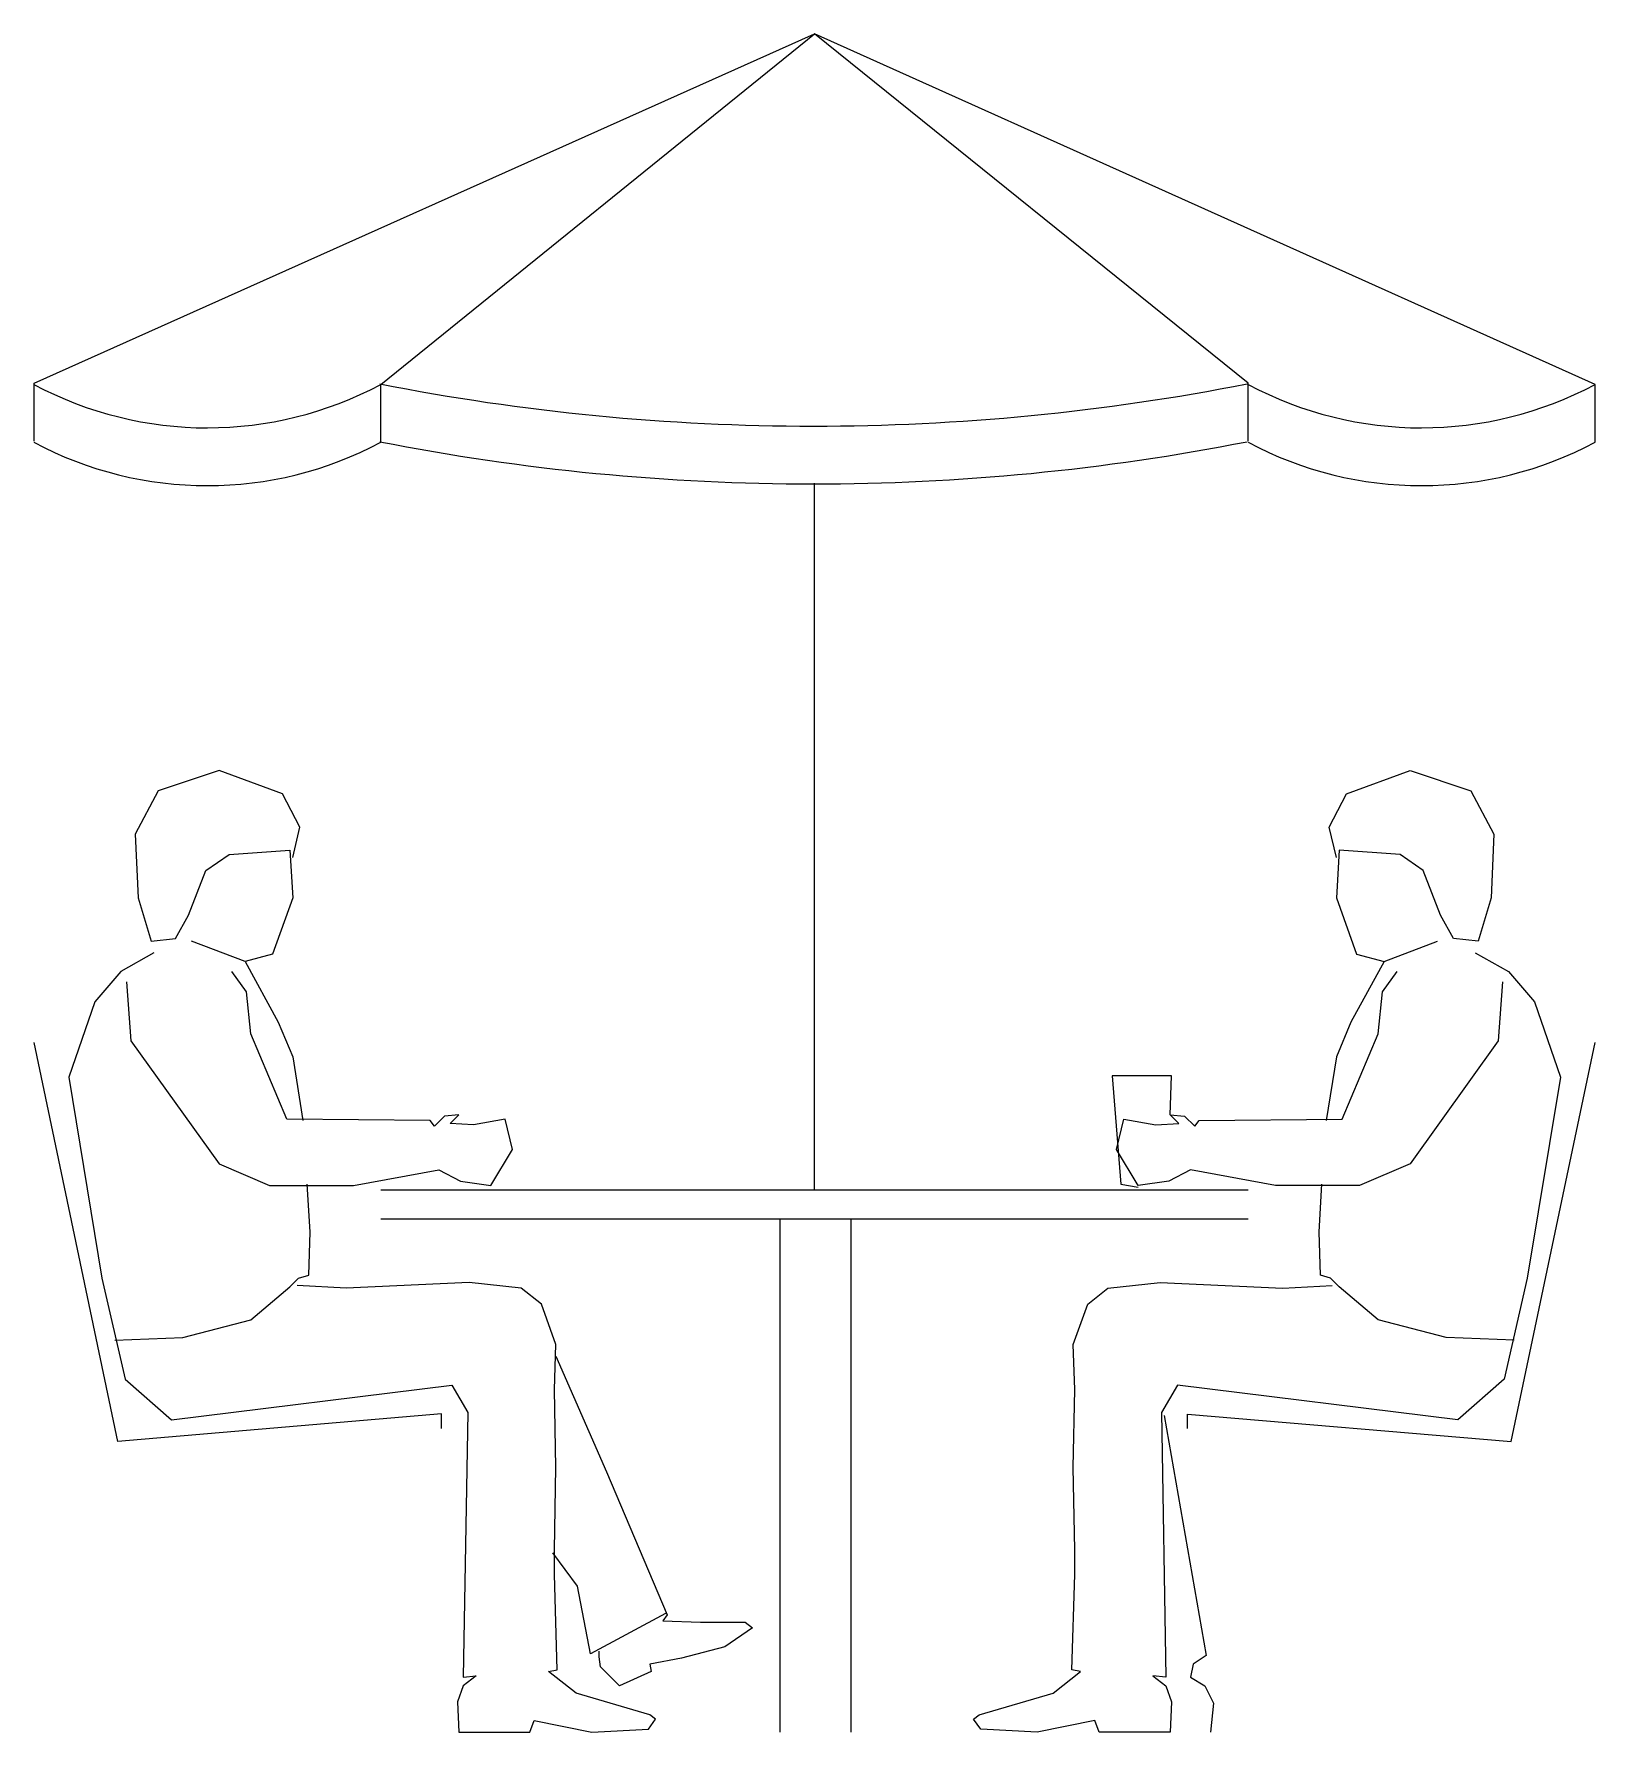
# Model space of a CAD drawing. Header units: millimetres. Extents: x -1582.88 to -1581, y 1770.02 to 1772.07.
import ezdxf

# ---------------------------------------------------------------- set-up
doc = ezdxf.new("R2010")
doc.units = ezdxf.units.MM
doc.header["$LTSCALE"] = 10
doc.layers.add('Humanos', color=2, linetype='Continuous')

msp = doc.modelspace()

# ---------------------------------------------------------------- linework, layer by layer
at = {"layer": 'Humanos'}
for p, q in [((-1582.8787, 1771.6475), (-1581.9392, 1772.0679)), ((-1582.4612, 1771.6461), (-1581.9392, 1772.0679)), ((-1580.9996, 1771.6461), (-1581.9392, 1772.0679)), ((-1581.4172, 1771.6475), (-1581.9392, 1772.0679)), ((-1582.8787, 1771.5779), (-1582.8787, 1771.6475)), ((-1582.4612, 1771.5765), (-1582.4612, 1771.6461)), ((-1581.4172, 1771.5779), (-1581.4172, 1771.6475)), ((-1580.9996, 1771.5765), (-1580.9996, 1771.6461)), ((-1581.9391, 1770.6766), (-1581.9391, 1771.5274)), ((-1582.656, 1771.1812), (-1582.7291, 1771.1568)), ((-1582.5795, 1771.1533), (-1582.656, 1771.1812)), ((-1581.2988, 1771.1533), (-1581.2223, 1771.1812)), ((-1581.2223, 1771.1812), (-1581.1492, 1771.1568)), ((-1582.7291, 1771.1568), (-1582.7569, 1771.1046)), ((-1582.5586, 1771.1133), (-1582.5795, 1771.1533)), ((-1581.3197, 1771.1133), (-1581.2988, 1771.1533)), ((-1581.1492, 1771.1568), (-1581.1213, 1771.1046)), ((-1582.7569, 1771.1046), (-1582.7535, 1771.028)), ((-1582.5673, 1771.0768), (-1582.5586, 1771.1133)), ((-1581.311, 1771.0768), (-1581.3197, 1771.1133)), ((-1581.1213, 1771.1046), (-1581.1248, 1771.028)), ((-1582.6717, 1771.0611), (-1582.6438, 1771.0802)), ((-1582.6438, 1771.0802), (-1582.5708, 1771.0855)), ((-1582.5708, 1771.0855), (-1582.5673, 1771.028)), ((-1581.3075, 1771.0855), (-1581.311, 1771.028)), ((-1581.2344, 1771.0802), (-1581.3075, 1771.0855)), ((-1581.2066, 1771.0611), (-1581.2344, 1771.0802)), ((-1582.6926, 1771.0072), (-1582.6717, 1771.0611)), ((-1581.1857, 1771.0072), (-1581.2066, 1771.0611)), ((-1582.7535, 1771.028), (-1582.7378, 1770.9758)), ((-1582.5673, 1771.028), (-1582.5916, 1770.9602)), ((-1581.311, 1771.028), (-1581.2866, 1770.9602)), ((-1581.1248, 1771.028), (-1581.1405, 1770.9758)), ((-1582.7082, 1770.9793), (-1582.6926, 1771.0072)), ((-1581.1701, 1770.9793), (-1581.1857, 1771.0072)), ((-1582.7378, 1770.9758), (-1582.7082, 1770.9793)), ((-1581.1405, 1770.9758), (-1581.1701, 1770.9793)), ((-1582.7343, 1770.9619), (-1582.7743, 1770.9393)), ((-1582.6247, 1770.9515), (-1582.6891, 1770.9758)), ((-1582.5916, 1770.9602), (-1582.6247, 1770.9515)), ((-1581.2866, 1770.9602), (-1581.2536, 1770.9515)), ((-1581.2536, 1770.9515), (-1581.1892, 1770.9758)), ((-1581.144, 1770.9619), (-1581.1039, 1770.9393)), ((-1582.7743, 1770.9393), (-1582.8057, 1770.9028)), ((-1582.623, 1770.9149), (-1582.6404, 1770.9393)), ((-1582.6247, 1770.9515), (-1582.5847, 1770.8784)), ((-1581.2536, 1770.9515), (-1581.2936, 1770.8784)), ((-1581.2553, 1770.9149), (-1581.2379, 1770.9393)), ((-1581.1039, 1770.9393), (-1581.0726, 1770.9028)), ((-1582.7674, 1770.9271), (-1582.7622, 1770.8558)), ((-1581.1109, 1770.9271), (-1581.1161, 1770.8558)), ((-1582.8057, 1770.9028), (-1582.837, 1770.8123)), ((-1582.6177, 1770.8645), (-1582.623, 1770.9149)), ((-1581.2605, 1770.8645), (-1581.2553, 1770.9149)), ((-1581.0726, 1770.9028), (-1581.0413, 1770.8123)), ((-1582.5847, 1770.8784), (-1582.5673, 1770.8366)), ((-1581.2936, 1770.8784), (-1581.311, 1770.8366)), ((-1582.7778, 1770.3738), (-1582.8787, 1770.854)), ((-1582.7622, 1770.8558), (-1582.656, 1770.7079)), ((-1582.5742, 1770.7618), (-1582.6177, 1770.8645)), ((-1581.304, 1770.7618), (-1581.2605, 1770.8645)), ((-1581.1161, 1770.8558), (-1581.2223, 1770.7079)), ((-1582.5673, 1770.8366), (-1582.5551, 1770.7601)), ((-1581.311, 1770.8366), (-1581.3232, 1770.7601)), ((-1581.1006, 1770.3738), (-1580.9996, 1770.854)), ((-1581.5807, 1770.814), (-1581.5703, 1770.6835)), ((-1581.5094, 1770.814), (-1581.5807, 1770.814)), ((-1581.5111, 1770.767), (-1581.5094, 1770.814)), ((-1582.837, 1770.8123), (-1582.797, 1770.5704)), ((-1581.0413, 1770.8123), (-1581.0813, 1770.5704)), ((-1582.402, 1770.7601), (-1582.5742, 1770.7618)), ((-1582.3968, 1770.7531), (-1582.402, 1770.7601)), ((-1582.3846, 1770.7653), (-1582.3968, 1770.7531)), ((-1582.3672, 1770.767), (-1582.3846, 1770.7653)), ((-1582.3776, 1770.7566), (-1582.3672, 1770.767)), ((-1582.3498, 1770.7549), (-1582.3776, 1770.7566)), ((-1582.3115, 1770.7618), (-1582.3498, 1770.7549)), ((-1582.3028, 1770.7253), (-1582.3115, 1770.7618)), ((-1581.5755, 1770.7253), (-1581.5668, 1770.7618)), ((-1581.5668, 1770.7618), (-1581.5285, 1770.7549)), ((-1581.5285, 1770.7549), (-1581.5007, 1770.7566)), ((-1581.5111, 1770.767), (-1581.4937, 1770.7653)), ((-1581.5007, 1770.7566), (-1581.5111, 1770.767)), ((-1581.4937, 1770.7653), (-1581.4815, 1770.7531)), ((-1581.4815, 1770.7531), (-1581.4763, 1770.7601)), ((-1581.4763, 1770.7601), (-1581.304, 1770.7618)), ((-1582.3289, 1770.6818), (-1582.3028, 1770.7253)), ((-1581.5494, 1770.6818), (-1581.5755, 1770.7253)), ((-1582.656, 1770.7079), (-1582.5951, 1770.6818)), ((-1582.4942, 1770.6818), (-1582.3915, 1770.7009)), ((-1582.3915, 1770.7009), (-1582.3654, 1770.687)), ((-1581.4867, 1770.7009), (-1581.5128, 1770.687)), ((-1581.3841, 1770.6818), (-1581.4867, 1770.7009)), ((-1581.2223, 1770.7079), (-1581.2832, 1770.6818)), ((-1582.5951, 1770.6818), (-1582.4942, 1770.6818)), ((-1582.5464, 1770.6261), (-1582.5499, 1770.6835)), ((-1582.4611, 1770.6766), (-1581.4171, 1770.6766)), ((-1582.3654, 1770.687), (-1582.3289, 1770.6818)), ((-1581.5703, 1770.6835), (-1581.5494, 1770.68)), ((-1581.5128, 1770.687), (-1581.5494, 1770.6818)), ((-1581.2832, 1770.6818), (-1581.3841, 1770.6818)), ((-1581.3319, 1770.6261), (-1581.3284, 1770.6835)), ((-1582.4611, 1770.6418), (-1581.4171, 1770.6418)), ((-1581.9809, 1770.6418), (-1581.9809, 1770.0241)), ((-1581.8956, 1770.6418), (-1581.8956, 1770.0241)), ((-1582.5481, 1770.5739), (-1582.5464, 1770.6261)), ((-1581.3301, 1770.5739), (-1581.3319, 1770.6261)), ((-1582.797, 1770.5704), (-1582.7691, 1770.4486)), ((-1582.5708, 1770.56), (-1582.5603, 1770.5704)), ((-1582.5603, 1770.5704), (-1582.5481, 1770.5739)), ((-1581.318, 1770.5704), (-1581.3301, 1770.5739)), ((-1581.3075, 1770.56), (-1581.318, 1770.5704)), ((-1581.0813, 1770.5704), (-1581.1092, 1770.4486)), ((-1582.6177, 1770.52), (-1582.5708, 1770.56)), ((-1582.5029, 1770.5582), (-1582.5621, 1770.5617)), ((-1582.355, 1770.5652), (-1582.5029, 1770.5582)), ((-1582.2924, 1770.5582), (-1582.355, 1770.5652)), ((-1582.268, 1770.5391), (-1582.2924, 1770.5582)), ((-1581.6103, 1770.5391), (-1581.5859, 1770.5582)), ((-1581.5859, 1770.5582), (-1581.5233, 1770.5652)), ((-1581.5233, 1770.5652), (-1581.3754, 1770.5582)), ((-1581.3754, 1770.5582), (-1581.3162, 1770.5617)), ((-1581.2605, 1770.52), (-1581.3075, 1770.56)), ((-1582.2506, 1770.4904), (-1582.268, 1770.5391)), ((-1581.6277, 1770.4904), (-1581.6103, 1770.5391)), ((-1582.6995, 1770.4991), (-1582.6177, 1770.52)), ((-1581.1788, 1770.4991), (-1581.2605, 1770.52)), ((-1582.7813, 1770.4956), (-1582.6995, 1770.4991)), ((-1582.2523, 1770.4364), (-1582.2506, 1770.4904)), ((-1581.6259, 1770.4364), (-1581.6277, 1770.4904)), ((-1581.097, 1770.4956), (-1581.1788, 1770.4991)), ((-1582.2506, 1770.4765), (-1582.1897, 1770.3373)), ((-1582.7691, 1770.4486), (-1582.7134, 1770.3999)), ((-1581.1092, 1770.4486), (-1581.1648, 1770.3999)), ((-1582.7134, 1770.3999), (-1582.3759, 1770.4417)), ((-1582.3759, 1770.4417), (-1582.3567, 1770.4086)), ((-1582.2506, 1770.3425), (-1582.2523, 1770.4364)), ((-1581.6277, 1770.3425), (-1581.6259, 1770.4364)), ((-1581.5024, 1770.4417), (-1581.5215, 1770.4086)), ((-1581.1648, 1770.3999), (-1581.5024, 1770.4417)), ((-1582.3881, 1770.4069), (-1582.7778, 1770.3738)), ((-1582.3881, 1770.3895), (-1582.3881, 1770.4069)), ((-1582.3567, 1770.4086), (-1582.362, 1770.0902)), ((-1581.5215, 1770.4086), (-1581.5163, 1770.0902)), ((-1581.5181, 1770.4051), (-1581.4676, 1770.1163)), ((-1581.4902, 1770.4068), (-1581.1006, 1770.3738)), ((-1581.4902, 1770.3895), (-1581.4902, 1770.4068)), ((-1582.2523, 1770.2433), (-1582.2506, 1770.3425)), ((-1582.1897, 1770.3373), (-1582.1166, 1770.165)), ((-1581.6259, 1770.2433), (-1581.6277, 1770.3425)), ((-1582.2523, 1770.2137), (-1582.2523, 1770.2433)), ((-1581.6259, 1770.2137), (-1581.6259, 1770.2433)), ((-1582.2245, 1770.1998), (-1582.2541, 1770.2398)), ((-1582.2489, 1770.0989), (-1582.2523, 1770.2137)), ((-1581.6294, 1770.0989), (-1581.6259, 1770.2137)), ((-1582.2088, 1770.118), (-1582.2245, 1770.1998)), ((-1582.1184, 1770.1667), (-1582.2088, 1770.118)), ((-1582.1166, 1770.165), (-1582.1218, 1770.158)), ((-1582.1218, 1770.158), (-1582.0766, 1770.1563)), ((-1582.0766, 1770.1563), (-1582.0227, 1770.1563)), ((-1582.014, 1770.1493), (-1582.047, 1770.1267)), ((-1582.0227, 1770.1563), (-1582.014, 1770.1493)), ((-1582.1984, 1770.1145), (-1582.1984, 1770.1215)), ((-1582.047, 1770.1267), (-1582.0992, 1770.1128)), ((-1582.2593, 1770.0971), (-1582.2489, 1770.0989)), ((-1582.1967, 1770.1024), (-1582.1984, 1770.1145)), ((-1582.174, 1770.0797), (-1582.1967, 1770.1024)), ((-1582.0992, 1770.1128), (-1582.1375, 1770.1058)), ((-1582.1375, 1770.1058), (-1582.1358, 1770.0971)), ((-1581.619, 1770.0971), (-1581.6294, 1770.0989)), ((-1581.4833, 1770.1058), (-1581.4867, 1770.0902)), ((-1581.4676, 1770.1163), (-1581.4833, 1770.1058)), ((-1582.362, 1770.0797), (-1582.3689, 1770.0606)), ((-1582.3463, 1770.0919), (-1582.362, 1770.0797)), ((-1582.362, 1770.0902), (-1582.3463, 1770.0919)), ((-1582.2262, 1770.071), (-1582.2593, 1770.0971)), ((-1582.1358, 1770.0971), (-1582.174, 1770.0797)), ((-1581.652, 1770.071), (-1581.619, 1770.0971)), ((-1581.532, 1770.0919), (-1581.5163, 1770.0797)), ((-1581.5163, 1770.0902), (-1581.532, 1770.0919)), ((-1581.5163, 1770.0797), (-1581.5094, 1770.0606)), ((-1581.4867, 1770.0902), (-1581.4693, 1770.0797)), ((-1581.4693, 1770.0797), (-1581.4589, 1770.0589)), ((-1582.3689, 1770.0606), (-1582.3672, 1770.0241)), ((-1582.1375, 1770.0449), (-1582.2262, 1770.071)), ((-1581.7408, 1770.0449), (-1581.652, 1770.071)), ((-1581.5094, 1770.0606), (-1581.5111, 1770.0241)), ((-1581.4589, 1770.0589), (-1581.4624, 1770.0241)), ((-1582.2819, 1770.0241), (-1582.2767, 1770.038)), ((-1582.2767, 1770.038), (-1582.2071, 1770.0241)), ((-1582.1392, 1770.0275), (-1582.1305, 1770.0397)), ((-1582.1305, 1770.0397), (-1582.1375, 1770.0449)), ((-1581.7477, 1770.0397), (-1581.7408, 1770.0449)), ((-1581.739, 1770.0275), (-1581.7477, 1770.0397)), ((-1581.6016, 1770.038), (-1581.6712, 1770.0241)), ((-1581.5964, 1770.0241), (-1581.6016, 1770.038)), ((-1582.3672, 1770.0241), (-1582.2819, 1770.0241)), ((-1582.2071, 1770.0241), (-1582.1392, 1770.0275)), ((-1581.6712, 1770.0241), (-1581.739, 1770.0275)), ((-1581.5111, 1770.0241), (-1581.5964, 1770.0241))]:
    msp.add_line(p, q, dxfattribs=at)
for centre, radius, start, end in [((-1582.67, 1772.0372), 0.4434, 241.9163, 298.0989), ((-1581.9406, 1774.3019), 2.706, 258.879, 281.1249), ((-1581.2084, 1772.0372), 0.4434, 241.9163, 298.0989), ((-1582.67, 1771.9676), 0.4434, 241.911, 298.0989), ((-1581.9406, 1774.2323), 2.706, 258.879, 281.1249), ((-1581.2084, 1771.9676), 0.4434, 241.911, 298.0989)]:
    msp.add_arc(centre, radius, start, end, dxfattribs=at)

doc.saveas('drawing.dxf')
